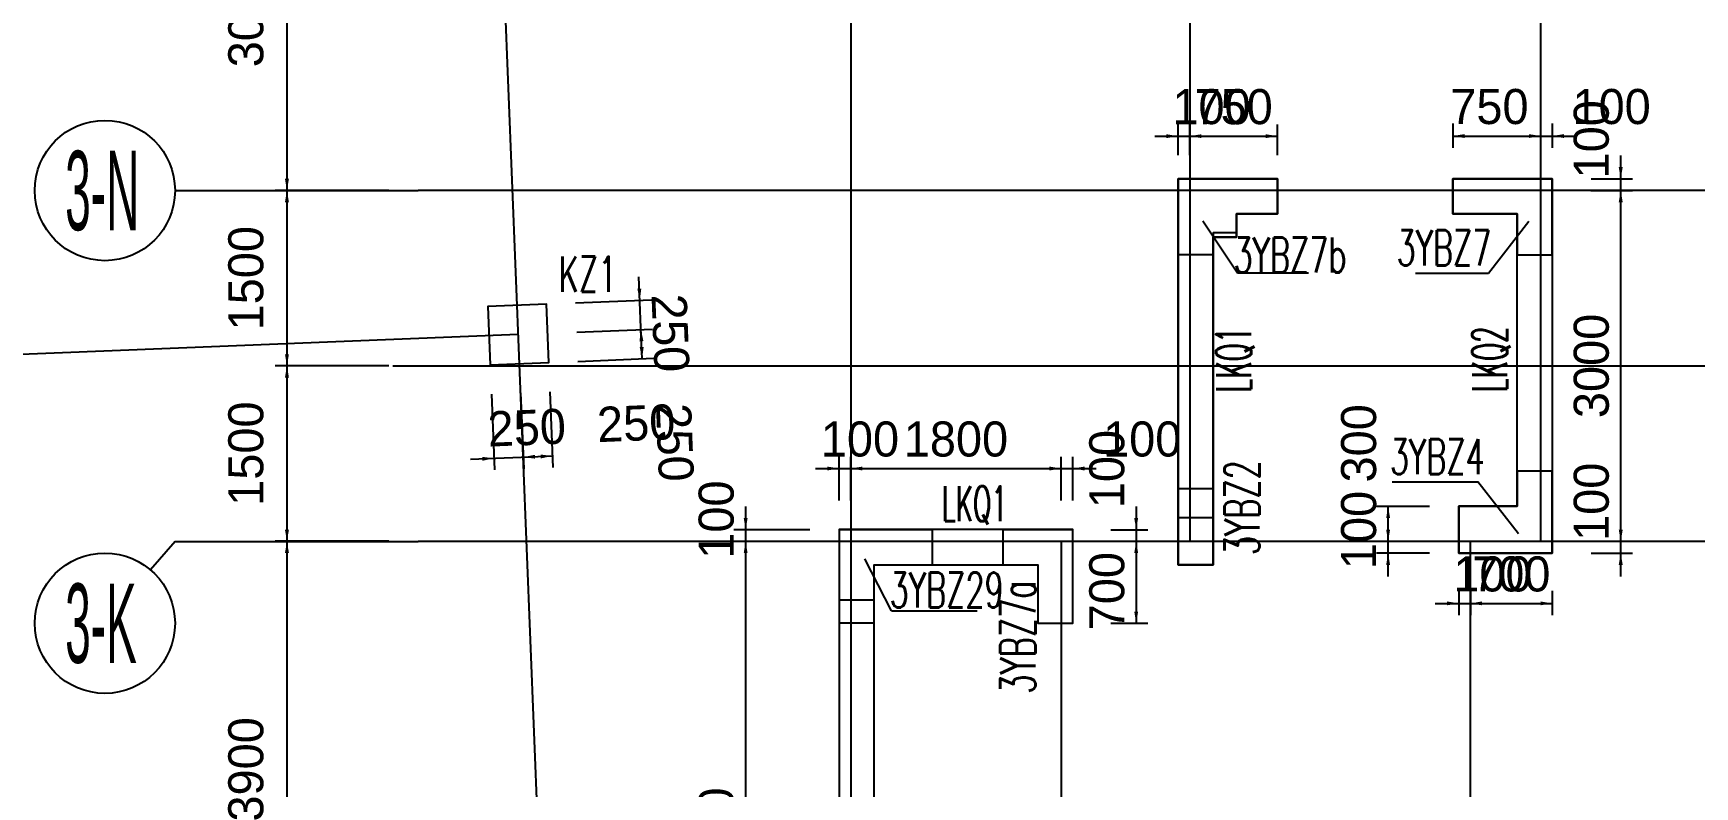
# Model space of a CAD drawing. Extents: x 19107 to 699106, y -67310 to 245688.
# Drawn here: x 484116 to 498327, y 220489 to 226933 of the extents above; entities that cross this region are included whole.
import ezdxf

# ---------------------------------------------------------------- set-up
doc = ezdxf.new("R2010")
doc.units = 0
doc.header["$LTSCALE"] = 100
doc.header["$MEASUREMENT"] = 0
doc.linetypes.add('DASHED', pattern=[19.05, 12.7, -6.35])
for name, color, linetype in [('22000', 2, 'Continuous'), ('COLU_DASH', 9, 'DASHED'), ('DIM', 3, 'Continuous'), ('DOTE', 253, 'Continuous'), ('L-AXIS', 3, 'Continuous'), ('Q-TEXT', 2, 'Continuous'), ('wall-主楼', 2, 'Continuous'), ('小尺寸', 4, 'Continuous')]:
    doc.layers.add(name, color=color, linetype=linetype)
doc.layers.add('Select Column Frame Line', color=7, linetype='Continuous', lineweight=0)
doc.layers.add('Select Column Frame Position', color=7, linetype='Continuous', lineweight=0)
doc.styles.get("Standard").update_dxf_attribs({"font": 'standard'})
doc.styles.add('汉字', font='汉字')
doc.dimstyles.get("Standard").update_dxf_attribs({"dimtxt": 300, "dimasz": 100, "dimexe": 100, "dimexo": 250, "dimgap": 100, "dimtad": 0, "dimtoh": 1, "dimdec": 0, "dimdsep": 46, "dimcen": 0.09, "dimclrt": 7, "dimadec": 0, "dimazin": 0, "dimtfac": 1, "dimtdec": 4, "dimtofl": 0, "dimtmove": 0, "dimatfit": 3, "dimfxl": 1, "dimtolj": 1, "dimtzin": 0, "dimarcsym": 0})

# ---------------------------------------------------------------- blocks, each defined once
blk = doc.blocks.new('*D3591')
at = {"layer": 'L-AXIS', "color": 0, "linetype": 'ByBlock', "lineweight": -2}
for p, q in [((487157, 222588), (486186, 222588)), ((486286, 222588), (486286, 218688)), ((487157, 218688), (486186, 218688))]:
    blk.add_line(p, q, dxfattribs=at)
for points in [[(486286, 222588), (486303, 222488), (486269, 222488)], [(486286, 218688), (486269, 218788), (486303, 218788)]]:
    blk.add_solid(points, dxfattribs=at)
at = {"layer": 'L-AXIS', "color": 7, "linetype": 'Continuous', "lineweight": -2, "insert": (485936, 220638), "char_height": 300, "width": 775, "attachment_point": 5, "rotation": 90, "style": '汉字'}
blk.add_mtext('3900', dxfattribs=at)
blk = doc.blocks.new('*D3016')
at = {"layer": 'L-AXIS', "color": 0, "linetype": 'ByBlock', "lineweight": -2}
for p, q in [((487157, 225588), (486186, 225588)), ((486286, 225588), (486286, 224088)), ((487157, 224088), (486186, 224088))]:
    blk.add_line(p, q, dxfattribs=at)
for points in [[(486286, 225588), (486303, 225488), (486269, 225488)], [(486286, 224088), (486269, 224188), (486303, 224188)]]:
    blk.add_solid(points, dxfattribs=at)
at = {"layer": 'L-AXIS', "color": 7, "linetype": 'Continuous', "lineweight": -2, "insert": (485936, 224838), "char_height": 300, "width": 690, "attachment_point": 5, "rotation": 90, "style": '汉字'}
blk.add_mtext('1500', dxfattribs=at)
blk = doc.blocks.new('*D3340')
at = {"layer": 'L-AXIS', "color": 0, "linetype": 'ByBlock', "lineweight": -2}
for p, q in [((487157, 224088), (486186, 224088)), ((486286, 224088), (486286, 222588)), ((487157, 222588), (486186, 222588))]:
    blk.add_line(p, q, dxfattribs=at)
for points in [[(486286, 224088), (486303, 223988), (486269, 223988)], [(486286, 222588), (486269, 222688), (486303, 222688)]]:
    blk.add_solid(points, dxfattribs=at)
at = {"layer": 'L-AXIS', "color": 7, "linetype": 'Continuous', "lineweight": -2, "insert": (485936, 223338), "char_height": 300, "width": 690, "attachment_point": 5, "rotation": 90, "style": '汉字'}
blk.add_mtext('1500', dxfattribs=at)
blk = doc.blocks.new('_AXISO')
blk.add_circle((0, 0), 0.5)
blk = doc.blocks.new('*D1052')
at = {"layer": 'L-AXIS', "color": 0, "linetype": 'ByBlock', "lineweight": -2}
for p, q in [((487157, 228588), (486186, 228588)), ((486286, 228588), (486286, 225588)), ((487157, 225588), (486186, 225588))]:
    blk.add_line(p, q, dxfattribs=at)
for points in [[(486286, 228588), (486303, 228488), (486269, 228488)], [(486286, 225588), (486269, 225688), (486303, 225688)]]:
    blk.add_solid(points, dxfattribs=at)
at = {"layer": 'L-AXIS', "color": 7, "linetype": 'Continuous', "lineweight": -2, "insert": (485936, 227088), "char_height": 300, "width": 780, "attachment_point": 5, "rotation": 90, "style": '汉字'}
blk.add_mtext('3000', dxfattribs=at)
blk = doc.blocks.new('*D3161')
at = {"layer": '小尺寸', "color": 0, "linetype": 'ByBlock', "lineweight": -2}
for p, q in [((490759, 222587), (490109, 222587)), ((490209, 222587), (490209, 217487)), ((490759, 217487), (490109, 217487))]:
    blk.add_line(p, q, dxfattribs=at)
for points in [[(490209, 222587), (490226, 222487), (490193, 222487)], [(490209, 217487), (490193, 217587), (490226, 217587)]]:
    blk.add_solid(points, dxfattribs=at)
at = {"layer": '小尺寸', "color": 7, "linetype": 'Continuous', "lineweight": -2, "insert": (489959, 220037), "char_height": 300, "width": 775, "attachment_point": 5, "rotation": 90, "style": '汉字'}
blk.add_mtext('5100', dxfattribs=at)
blk = doc.blocks.new('*D3853')
at = {"layer": '小尺寸', "color": 0, "linetype": 'ByBlock', "lineweight": -2}
for p, q in [((491108, 222937), (491108, 223311)), ((492908, 222937), (492908, 223311)), ((491108, 223211), (492908, 223211))]:
    blk.add_line(p, q, dxfattribs=at)
for points in [[(491108, 223211), (491208, 223227), (491208, 223194)], [(492908, 223211), (492808, 223194), (492808, 223227)]]:
    blk.add_solid(points, dxfattribs=at)
at = {"layer": '小尺寸', "color": 7, "linetype": 'Continuous', "lineweight": -2, "insert": (492008, 223461), "char_height": 300, "width": 690, "attachment_point": 5, "style": '汉字'}
blk.add_mtext('1800', dxfattribs=at)
blk = doc.blocks.new('*D1585')
at = {"layer": '小尺寸', "color": 0, "linetype": 'ByBlock', "lineweight": -2}
for p, q in [((492908, 222937), (492908, 223311)), ((493008, 222937), (493008, 223311)), ((492708, 223211), (493208, 223211))]:
    blk.add_line(p, q, dxfattribs=at)
for points in [[(492908, 223211), (492808, 223194), (492808, 223227)], [(493008, 223211), (493108, 223227), (493108, 223194)]]:
    blk.add_solid(points, dxfattribs=at)
at = {"layer": '小尺寸', "color": 7, "linetype": 'Continuous', "lineweight": -2, "insert": (493601, 223461), "char_height": 300, "width": 476.67, "attachment_point": 5, "style": '汉字'}
blk.add_mtext('100', dxfattribs=at)
blk = doc.blocks.new('*D4754')
at = {"layer": '小尺寸', "color": 0, "linetype": 'ByBlock', "lineweight": -2}
for p, q in [((490209, 222887), (490209, 222387)), ((490759, 222687), (490109, 222687)), ((490759, 222587), (490109, 222587))]:
    blk.add_line(p, q, dxfattribs=at)
for points in [[(490209, 222687), (490193, 222787), (490226, 222787)], [(490209, 222587), (490226, 222487), (490193, 222487)]]:
    blk.add_solid(points, dxfattribs=at)
at = {"layer": '小尺寸', "color": 7, "linetype": 'Continuous', "lineweight": -2, "insert": (489959, 222774), "char_height": 300, "width": 476.67, "attachment_point": 5, "rotation": 90, "style": '汉字'}
blk.add_mtext('100', dxfattribs=at)
blk = doc.blocks.new('*D5110')
at = {"layer": '小尺寸', "color": 0, "linetype": 'ByBlock', "lineweight": -2}
for p, q in [((493550, 222887), (493550, 222388)), ((493334, 222687), (493650, 222687)), ((493334, 222588), (493650, 222588))]:
    blk.add_line(p, q, dxfattribs=at)
for points in [[(493550, 222687), (493533, 222787), (493566, 222787)], [(493550, 222588), (493566, 222488), (493533, 222488)]]:
    blk.add_solid(points, dxfattribs=at)
at = {"layer": '小尺寸', "color": 7, "linetype": 'Continuous', "lineweight": -2, "insert": (493300, 223206), "char_height": 300, "width": 476.67, "attachment_point": 5, "rotation": 90, "style": '汉字'}
blk.add_mtext('100', dxfattribs=at)
blk = doc.blocks.new('*D1805')
at = {"layer": '小尺寸', "color": 0, "linetype": 'ByBlock', "lineweight": -2}
for p, q in [((493334, 222588), (493650, 222588)), ((493550, 222588), (493550, 221887)), ((493334, 221887), (493650, 221887))]:
    blk.add_line(p, q, dxfattribs=at)
for points in [[(493550, 222588), (493566, 222488), (493533, 222488)], [(493550, 221887), (493533, 221987), (493566, 221987)]]:
    blk.add_solid(points, dxfattribs=at)
at = {"layer": '小尺寸', "color": 7, "linetype": 'Continuous', "lineweight": -2, "insert": (493300, 222162), "char_height": 300, "width": 566.67, "attachment_point": 5, "rotation": 90, "style": '汉字'}
blk.add_mtext('700', dxfattribs=at)
blk = doc.blocks.new('*D3114')
at = {"layer": '小尺寸', "color": 0, "linetype": 'ByBlock', "lineweight": -2}
for p, q in [((497694, 222287), (497694, 222788)), ((497440, 222588), (497794, 222588)), ((497440, 222487), (497794, 222487))]:
    blk.add_line(p, q, dxfattribs=at)
for points in [[(497694, 222588), (497677, 222688), (497711, 222688)], [(497694, 222487), (497711, 222387), (497677, 222387)]]:
    blk.add_solid(points, dxfattribs=at)
at = {"layer": '小尺寸', "color": 7, "linetype": 'Continuous', "lineweight": -2, "insert": (497444, 222926), "char_height": 300, "width": 476.67, "attachment_point": 5, "rotation": 90, "style": '汉字'}
blk.add_mtext('100', dxfattribs=at)
blk = doc.blocks.new('*D5136')
at = {"layer": '小尺寸', "color": 0, "linetype": 'ByBlock', "lineweight": -2}
for p, q in [((497439, 225588), (497794, 225588)), ((497694, 222588), (497694, 225588)), ((497440, 222588), (497794, 222588))]:
    blk.add_line(p, q, dxfattribs=at)
for points in [[(497694, 225588), (497711, 225488), (497677, 225488)], [(497694, 222588), (497677, 222688), (497711, 222688)]]:
    blk.add_solid(points, dxfattribs=at)
at = {"layer": '小尺寸', "color": 7, "linetype": 'Continuous', "lineweight": -2, "insert": (497444, 224088), "char_height": 300, "width": 780, "attachment_point": 5, "rotation": 90, "style": '汉字'}
blk.add_mtext('3000', dxfattribs=at)
blk = doc.blocks.new('*D4063')
at = {"layer": '小尺寸', "color": 0, "linetype": 'ByBlock', "lineweight": -2}
for p, q in [((497694, 225388), (497694, 225888)), ((497440, 225688), (497794, 225688)), ((497439, 225588), (497794, 225588))]:
    blk.add_line(p, q, dxfattribs=at)
for points in [[(497694, 225688), (497677, 225788), (497711, 225788)], [(497694, 225588), (497711, 225488), (497677, 225488)]]:
    blk.add_solid(points, dxfattribs=at)
at = {"layer": '小尺寸', "color": 7, "linetype": 'Continuous', "lineweight": -2, "insert": (497444, 226026), "char_height": 300, "width": 476.67, "attachment_point": 5, "rotation": 90, "style": '汉字'}
blk.add_mtext('100', dxfattribs=at)
blk = doc.blocks.new('*D3443')
at = {"layer": '小尺寸', "color": 0, "linetype": 'ByBlock', "lineweight": -2}
for p, q in [((493908, 225891), (493908, 226153)), ((494008, 225891), (494008, 226153)), ((493708, 226053), (494208, 226053))]:
    blk.add_line(p, q, dxfattribs=at)
for points in [[(493908, 226053), (493808, 226036), (493808, 226069)], [(494008, 226053), (494108, 226069), (494108, 226036)]]:
    blk.add_solid(points, dxfattribs=at)
at = {"layer": '小尺寸', "color": 7, "linetype": 'Continuous', "lineweight": -2, "insert": (494194, 226303), "char_height": 300, "width": 476.67, "attachment_point": 5, "style": '汉字'}
blk.add_mtext('100', dxfattribs=at)
blk = doc.blocks.new('*D1328')
at = {"layer": '小尺寸', "color": 0, "linetype": 'ByBlock', "lineweight": -2}
for p, q in [((494008, 225891), (494008, 226153)), ((494758, 225891), (494758, 226153)), ((494008, 226053), (494758, 226053))]:
    blk.add_line(p, q, dxfattribs=at)
for points in [[(494008, 226053), (494108, 226069), (494108, 226036)], [(494758, 226053), (494658, 226036), (494658, 226069)]]:
    blk.add_solid(points, dxfattribs=at)
at = {"layer": '小尺寸', "color": 7, "linetype": 'Continuous', "lineweight": -2, "insert": (494383, 226303), "char_height": 300, "width": 566.67, "attachment_point": 5, "style": '汉字'}
blk.add_mtext('750', dxfattribs=at)
blk = doc.blocks.new('*D772')
at = {"layer": '小尺寸', "color": 0, "linetype": 'ByBlock', "lineweight": -2}
for p, q in [((496308, 222166), (496308, 221957)), ((496408, 222166), (496408, 221957)), ((496108, 222057), (496608, 222057))]:
    blk.add_line(p, q, dxfattribs=at)
for points in [[(496308, 222057), (496208, 222041), (496208, 222074)], [(496408, 222057), (496508, 222074), (496508, 222041)]]:
    blk.add_solid(points, dxfattribs=at)
at = {"layer": '小尺寸', "color": 7, "linetype": 'Continuous', "lineweight": -2, "insert": (496597, 222307), "char_height": 300, "width": 476.67, "attachment_point": 5, "style": '汉字'}
blk.add_mtext('100', dxfattribs=at)
blk = doc.blocks.new('*D1650')
at = {"layer": '小尺寸', "color": 0, "linetype": 'ByBlock', "lineweight": -2}
for p, q in [((496408, 222166), (496408, 221957)), ((497108, 222166), (497108, 221957)), ((496408, 222057), (497108, 222057))]:
    blk.add_line(p, q, dxfattribs=at)
for points in [[(496408, 222057), (496508, 222074), (496508, 222041)], [(497108, 222057), (497008, 222041), (497008, 222074)]]:
    blk.add_solid(points, dxfattribs=at)
at = {"layer": '小尺寸', "color": 7, "linetype": 'Continuous', "lineweight": -2, "insert": (496758, 222307), "char_height": 300, "width": 566.67, "attachment_point": 5, "style": '汉字'}
blk.add_mtext('700', dxfattribs=at)
blk = doc.blocks.new('*D1133')
at = {"layer": '小尺寸', "color": 0, "linetype": 'ByBlock', "lineweight": -2}
for p, q in [((497008, 226162), (497008, 225954)), ((497108, 226162), (497108, 225954)), ((496808, 226054), (497308, 226054))]:
    blk.add_line(p, q, dxfattribs=at)
for points in [[(497008, 226054), (496908, 226037), (496908, 226070)], [(497108, 226054), (497208, 226070), (497208, 226037)]]:
    blk.add_solid(points, dxfattribs=at)
at = {"layer": '小尺寸', "color": 7, "linetype": 'Continuous', "lineweight": -2, "insert": (497616, 226304), "char_height": 300, "width": 476.67, "attachment_point": 5, "style": '汉字'}
blk.add_mtext('100', dxfattribs=at)
blk = doc.blocks.new('*D1988')
at = {"layer": '小尺寸', "color": 0, "linetype": 'ByBlock', "lineweight": -2}
for p, q in [((496258, 226162), (496258, 225954)), ((497008, 226162), (497008, 225954)), ((496258, 226054), (497008, 226054))]:
    blk.add_line(p, q, dxfattribs=at)
for points in [[(496258, 226054), (496358, 226070), (496358, 226037)], [(497008, 226054), (496908, 226037), (496908, 226070)]]:
    blk.add_solid(points, dxfattribs=at)
at = {"layer": '小尺寸', "color": 7, "linetype": 'Continuous', "lineweight": -2, "insert": (496571, 226304), "char_height": 300, "width": 566.67, "attachment_point": 5, "style": '汉字'}
blk.add_mtext('750', dxfattribs=at)
blk = doc.blocks.new('*D4801')
at = {"layer": '小尺寸', "color": 0, "linetype": 'ByBlock', "lineweight": -2}
for p, q in [((496058, 222887), (495604, 222887)), ((495704, 222587), (495704, 222887)), ((496058, 222587), (495604, 222587))]:
    blk.add_line(p, q, dxfattribs=at)
for points in [[(495704, 222887), (495721, 222787), (495688, 222787)], [(495704, 222587), (495688, 222687), (495721, 222687)]]:
    blk.add_solid(points, dxfattribs=at)
at = {"layer": '小尺寸', "color": 7, "linetype": 'Continuous', "lineweight": -2, "insert": (495454, 223426), "char_height": 300, "width": 566.67, "attachment_point": 5, "rotation": 90, "style": '汉字'}
blk.add_mtext('300', dxfattribs=at)
blk = doc.blocks.new('*D333')
at = {"layer": '小尺寸', "color": 0, "linetype": 'ByBlock', "lineweight": -2}
for p, q in [((495704, 222287), (495704, 222787)), ((496058, 222587), (495604, 222587)), ((496058, 222487), (495604, 222487))]:
    blk.add_line(p, q, dxfattribs=at)
for points in [[(495704, 222587), (495688, 222687), (495721, 222687)], [(495704, 222487), (495721, 222387), (495688, 222387)]]:
    blk.add_solid(points, dxfattribs=at)
at = {"layer": '小尺寸', "color": 7, "linetype": 'Continuous', "lineweight": -2, "insert": (495454, 222685), "char_height": 300, "width": 476.67, "attachment_point": 5, "rotation": 90, "style": '汉字'}
blk.add_mtext('100', dxfattribs=at)
blk = doc.blocks.new('*D392')
at = {"layer": '小尺寸', "color": 0, "linetype": 'ByBlock', "lineweight": -2}
for p, q in [((491008, 222937), (491008, 223311)), ((491108, 222937), (491108, 223311)), ((490808, 223211), (491308, 223211))]:
    blk.add_line(p, q, dxfattribs=at)
for points in [[(491008, 223211), (490908, 223194), (490908, 223227)], [(491108, 223211), (491208, 223227), (491208, 223194)]]:
    blk.add_solid(points, dxfattribs=at)
at = {"layer": '小尺寸', "color": 7, "linetype": 'Continuous', "lineweight": -2, "insert": (491187, 223461), "char_height": 300, "width": 476.67, "attachment_point": 5, "style": '汉字'}
blk.add_mtext('100', dxfattribs=at)
blk = doc.blocks.new('*D1340')
at = {"layer": 'DIM', "color": 0, "linetype": 'ByBlock', "lineweight": -2}
for p, q in [((488035, 223847), (488061, 223198)), ((488285, 223857), (488311, 223208)), ((487857, 223290), (488507, 223316))]:
    blk.add_line(p, q, dxfattribs=at)
for points in [[(488057, 223298), (487958, 223277), (487957, 223310)], [(488307, 223308), (488406, 223328), (488408, 223295)]]:
    blk.add_solid(points, dxfattribs=at)
at = {"layer": 'DIM', "color": 7, "linetype": 'Continuous', "lineweight": -2, "insert": (488337, 223559), "char_height": 300, "width": 566.67, "attachment_point": 5, "rotation": 2.2988, "style": '汉字'}
blk.add_mtext('250', dxfattribs=at)
blk = doc.blocks.new('*D1699')
at = {"layer": 'DIM', "color": 0, "linetype": 'ByBlock', "lineweight": -2}
for p, q in [((488285, 223857), (488311, 223208)), ((488535, 223867), (488561, 223218)), ((488307, 223308), (488557, 223318))]:
    blk.add_line(p, q, dxfattribs=at)
for points in [[(488307, 223308), (488406, 223328), (488408, 223295)], [(488557, 223318), (488457, 223297), (488456, 223330)]]:
    blk.add_solid(points, dxfattribs=at)
at = {"layer": 'DIM', "color": 7, "linetype": 'Continuous', "lineweight": -2, "insert": (489273, 223597), "char_height": 300, "width": 566.67, "attachment_point": 5, "rotation": 2.2988, "style": '汉字'}
blk.add_mtext('250', dxfattribs=at)
blk = doc.blocks.new('*D4675')
at = {"layer": 'DIM', "color": 0, "linetype": 'ByBlock', "lineweight": -2}
for p, q in [((488764, 224377), (489414, 224403)), ((489324, 224149), (489314, 224399)), ((488774, 224127), (489424, 224153))]:
    blk.add_line(p, q, dxfattribs=at)
for points in [[(489314, 224399), (489335, 224300), (489301, 224298)], [(489324, 224149), (489303, 224249), (489337, 224250)]]:
    blk.add_solid(points, dxfattribs=at)
at = {"layer": 'DIM', "color": 7, "linetype": 'Continuous', "lineweight": -2, "insert": (489603, 223433), "char_height": 300, "width": 566.67, "attachment_point": 5, "rotation": 272.2988, "style": '汉字'}
blk.add_mtext('250', dxfattribs=at)
blk = doc.blocks.new('*D4706')
at = {"layer": 'DIM', "color": 0, "linetype": 'ByBlock', "lineweight": -2}
for p, q in [((489322, 224199), (489296, 224849)), ((488754, 224627), (489404, 224653)), ((488764, 224377), (489414, 224403))]:
    blk.add_line(p, q, dxfattribs=at)
for points in [[(489304, 224649), (489283, 224748), (489317, 224749)], [(489314, 224399), (489335, 224300), (489301, 224298)]]:
    blk.add_solid(points, dxfattribs=at)
at = {"layer": 'DIM', "color": 7, "linetype": 'Continuous', "lineweight": -2, "insert": (489565, 224369), "char_height": 300, "width": 566.67, "attachment_point": 5, "rotation": 272.2988, "style": '汉字'}
blk.add_mtext('250', dxfattribs=at)

msp = doc.modelspace()

# ---------------------------------------------------------------- linework, layer by layer
at = {"layer": '22000', "linetype": 'Continuous'}
msp.add_lwpolyline([(493908.1, 225687.9), (494758.1, 225688), (494758.1, 225387.9), (494408.1, 225387.9), (494408.1, 225226.3), (494208.1, 225226.3), (494208.1, 222388), (493908.1, 222388), (493908.1, 225687.9)], dxfattribs=at)
at = {"layer": 'COLU_DASH'}
for p, q in [((494208.1, 223038), (493908.1, 223038)), ((491308.1, 221887.3), (491008.1, 221887.3))]:
    msp.add_line(p, q, dxfattribs=at)
at = {"layer": 'DOTE'}
for p, q in [((495323.3, 48523.1), (487855.3, 234558.3)), ((491108.1, 234364.9), (491108.1, 212028.2)), ((494008.1, 234364.9), (494008.1, 222587.9)), ((497008.1, 234364.9), (497008.1, 222587.9)), ((523908.1, 225587.9), (487407, 225587.9)), ((488264.8, 224357), (474828.2, 223817.6)), ((487190.6, 224087.9), (519508.1, 224087.9)), ((527508.1, 222587.9), (487407, 222587.9)), ((492908.1, 222587.9), (492908.1, 212028.2)), ((496408.1, 211945.8), (496408.1, 222587.9))]:
    msp.add_line(p, q, dxfattribs=at)
at = {"layer": 'L-AXIS'}
for p, q in [((485328.7, 225587.9), (487407, 225587.9)), ((485328.7, 222587.9), (485119.2, 222343.5)), ((485328.7, 222587.9), (487407, 222587.9))]:
    msp.add_line(p, q, dxfattribs=at)
at = {"layer": 'Select Column Frame Line', "color": 200, "linetype": 'Continuous', "lineweight": -3}
for p, q in [((494417.5, 224881.5), (494119, 225326.6)), ((496562, 224881.5), (496909.2, 225326.6)), ((495022.9, 224881.5), (494417.5, 224881.5)), ((495939.1, 224881.5), (496562, 224881.5)), ((495738.6, 223096.5), (496472.2, 223096.5)), ((496819.4, 222651.4), (496472.2, 223096.5)), ((491457, 221992.4), (491227.5, 222437.5)), ((491457, 221992.4), (492190.6, 221992.4))]:
    msp.add_line(p, q, dxfattribs=at)
at = {"layer": 'Select Column Frame Position', "color": 235, "linetype": 'Continuous', "lineweight": -3}
for points in [[(494758.1, 225388), (494408.1, 225387.9), (494408.1, 225187.9), (494208.1, 225187.9), (494208.1, 225037.7), (493908.1, 225037.7), (493908.1, 225688), (494508.1, 225688), (494758.1, 225688), (494758.1, 225388)], [(496258.1, 225688), (496258.1, 225387.8), (496808.1, 225387.8), (496808.1, 225037.8), (497108.1, 225037.8), (497108.1, 225688), (496258.1, 225688)], [(496308.1, 222887.4), (496308.1, 222487.4), (497108.1, 222487.4), (497108.1, 223187.4), (496808.1, 223187.4), (496808.1, 222887.4), (496308.1, 222887.4)], [(493908.1, 222788), (493908.1, 222388), (494208.1, 222388), (494208.1, 222788), (493908.1, 222788)], [(491008.1, 222687.3), (491008.1, 222087.4), (491308.1, 222087.4), (491308.1, 222387.4), (491808.1, 222387.4), (491808.1, 222687.3), (491008.1, 222687.3)], [(492408.1, 222687.3), (492408.1, 222387.4), (492708.1, 222387.4), (492708.1, 221887.4), (493008.1, 221887.4), (493008.1, 222687.3), (492408.1, 222687.3)]]:
    msp.add_lwpolyline(points, dxfattribs=at)
at = {"layer": 'Select Column Frame Position', "color": 7, "linetype": 'Continuous', "lineweight": -3}
msp.add_lwpolyline([(488025, 224097.1), (488524.6, 224117.2), (488504.6, 224616.8), (488005, 224596.7), (488025, 224097.1)], dxfattribs=at)
at = {"layer": 'wall-主楼'}
for p, q in [((494758.1, 225687.9), (493908.1, 225687.9)), ((493908.1, 225687.9), (493908.1, 222388)), ((494758.1, 225387.9), (494758.1, 225687.9)), ((494408.1, 225187.9), (494408.1, 225387.9)), ((494408.1, 225387.9), (494758.1, 225387.9)), ((494208.1, 222388), (494208.1, 225187.9)), ((494208.1, 225187.9), (494408.1, 225187.9)), ((493908.1, 222388), (494208.1, 222388))]:
    msp.add_line(p, q, dxfattribs=at)
for points in [[(496808.1, 222887.9), (496808.1, 225387.9), (496258.1, 225387.9), (496258.1, 225687.9), (497108.1, 225687.9), (497108.1, 222487.9), (496308.1, 222487.9), (496308.1, 222887.9)], [(493008.1, 221887.9), (493008.1, 222687.9), (491008.1, 222687.9), (491008.1, 217387.9), (491908.1, 217387.9), (491908.1, 217687.9), (491508.1, 217687.9), (491508.1, 217887.9), (491308.1, 217887.9), (491308.1, 222387.9), (492708.1, 222387.9), (492708.1, 221887.9)]]:
    msp.add_lwpolyline(points, close=True, dxfattribs=at)

# ---------------------------------------------------------------- block references
at = {"layer": 'L-AXIS'}
ref = msp.add_blockref('_AXISO', (484728.7, 225587.9), dxfattribs=dict(at, xscale=1199.999999999997, yscale=1200, rotation=359.9996457873818))
ref.add_attrib('A', '3-N', (484389.3, 225248.5), dxfattribs={"height": 678.82, "style": '汉字', "width": 0.433333})
ref = msp.add_blockref('_AXISO', (484728.7, 221887.9), dxfattribs=dict(at, xscale=1199.999999999997, yscale=1200, rotation=359.9996457873818))
ref.add_attrib('A', '3-K', (484389.3, 221548.5), dxfattribs={"height": 678.82, "style": '汉字', "width": 0.433333})

# ---------------------------------------------------------------- texts
at = {"color": 200, "linetype": 'Continuous', "lineweight": -3, "width": 0.7}
for s, p in [('3YBZ7b', (494382.2, 224885.6)), ('3YBZ7', (495776.6, 224947.4)), ('KZ1', (488610.6, 224722.8)), ('3YBZ4', (495719.1, 223162.3)), ('3YBZ29', (491440.9, 222021.1))]:
    msp.add_text(s, height=300, dxfattribs=at).set_placement(p)
for s, p in [('3YBZ2', (494603.8, 222469.9)), ('3YBZ7a', (492687.3, 221285))]:
    msp.add_text(s, height=300, rotation=90, dxfattribs=at).set_placement(p)
at = {"layer": 'Q-TEXT', "color": 3, "width": 0.6}
for s, rotation, p in [('LKQ2', 90, (496723.8, 223863.4)), ('LKQ1', 90, (494533.5, 223860)), ('LKQ1', 360, (491887.7, 222759.1))]:
    msp.add_text(s, height=300, rotation=rotation, dxfattribs=at).set_placement(p)

# ---------------------------------------------------------------- dimensions: what is measured, and where the dimension line sits
at = {"layer": 'DIM', "color": 200}
for p1, p2, picture, middle in [((488514.6, 224367), (488504.6, 224616.8), '*D4706', (489545, 224876.8)), ((488524.6, 224117.2), (488514.6, 224367), '*D4675', (489582.5, 223941.4)), ((488274.8, 224107.2), (488524.6, 224117.2), '*D1699', (488764.6, 223576.4)), ((488025, 224097.1), (488274.8, 224107.2), '*D1340', (487829.2, 223538.8))]:
    dim = msp.add_aligned_dim(p1=p1, p2=p2, distance=-800, dimstyle='Standard', dxfattribs=at)
    dim.commit()
    dim.dimension.update_dxf_attribs({"geometry": picture, "text_midpoint": middle})
at = {"layer": 'L-AXIS'}
for base, p1, p2, picture, middle in [((486285.9, 225587.9), (487407, 228587.9), (487407, 225587.9), '*D1052', (485935.9, 227087.9)), ((486285.9, 224087.9), (487407, 225587.9), (487407, 224087.9), '*D3016', (485935.9, 224837.9)), ((486285.9, 222587.9), (487407, 224087.9), (487407, 222587.9), '*D3340', (485935.9, 223337.9)), ((486285.9, 218687.9), (487407, 222587.9), (487407, 218687.9), '*D3591', (485935.9, 220637.9))]:
    dim = msp.add_linear_dim(base=base, p1=p1, p2=p2, angle=90, dimstyle='Standard', dxfattribs=at)
    dim.commit()
    dim.dimension.update_dxf_attribs({"geometry": picture, "text_midpoint": middle})
at = {"layer": '小尺寸'}
for p1, p2, distance, picture, middle in [((493908.1, 225640.5), (494008.1, 225640.5), 412, '*D3443', (493805.6, 226302.5)), ((497008.1, 226412.3), (497108.1, 226412.3), -358.8, '*D1133', (497227.7, 226303.5)), ((496308.1, 222587.4), (496308.1, 222887.4), 603.7, '*D4801', (495454.3, 222892.8)), ((491008.1, 222687.3), (491108.1, 222687.3), 523.3, '*D392', (490798.3, 223460.6)), ((491108.1, 222687.3), (492908.1, 222687.3), 523.3, '*D3853', (492008.1, 223460.6)), ((492908.1, 222687.3), (493008.1, 222687.3), 523.3, '*D1585', (493212.4, 223460.6)), ((493083.6, 222687.3), (493083.6, 222587.6), 466, '*D5110', (493299.6, 222817.8)), ((497189.5, 222487.4), (497189.5, 222587.5), -504.4, '*D3114', (497443.9, 222537.5)), ((491009.4, 222687.3), (491009.4, 222587.3), -800, '*D4754', (489959.4, 222385.4)), ((491009.4, 222587.3), (491009.4, 217487.4), -800, '*D3161', (489959.4, 220037.3)), ((496308.1, 222416.1), (496408.1, 222416.1), -358.8, '*D772', (496208.6, 222307.3))]:
    dim = msp.add_aligned_dim(p1=p1, p2=p2, distance=distance, dimstyle='Standard', dxfattribs=at)
    dim.commit()
    dim.dimension.update_dxf_attribs({"geometry": picture, "text_midpoint": middle})
for base, p1, p2, angle, picture, middle in [((494758.1, 226052.5), (494008.1, 225640.5), (494758.1, 225640.5), 180, '*D1328', (494383.1, 226302.5)), ((497008.1, 226053.5), (496258.1, 226412.3), (497008.1, 226412.3), 180, '*D1988', (496570.7, 226303.5)), ((497693.9, 225688), (497189.5, 225587.9), (497189.6, 225688), 270, '*D4063', (497443.9, 225638)), ((497693.9, 225587.9), (497189.5, 222587.5), (497189.5, 225587.9), 270, '*D5136', (497443.9, 224087.7)), ((495704.3, 222587.4), (496308.1, 222487.4), (496308.1, 222587.4), 270, '*D333', (495454.3, 222297)), ((493549.6, 221887.4), (493083.6, 222587.6), (493083.6, 221887.4), 90, '*D1805', (493299.6, 222162.4)), ((497108.1, 222057.3), (496408.1, 222416.1), (497108.1, 222416.1), 180, '*D1650', (496758.1, 222307.3))]:
    dim = msp.add_linear_dim(base=base, p1=p1, p2=p2, angle=angle, dimstyle='Standard', dxfattribs=at)
    dim.commit()
    dim.dimension.update_dxf_attribs({"geometry": picture, "text_midpoint": middle})

doc.saveas('drawing.dxf')
